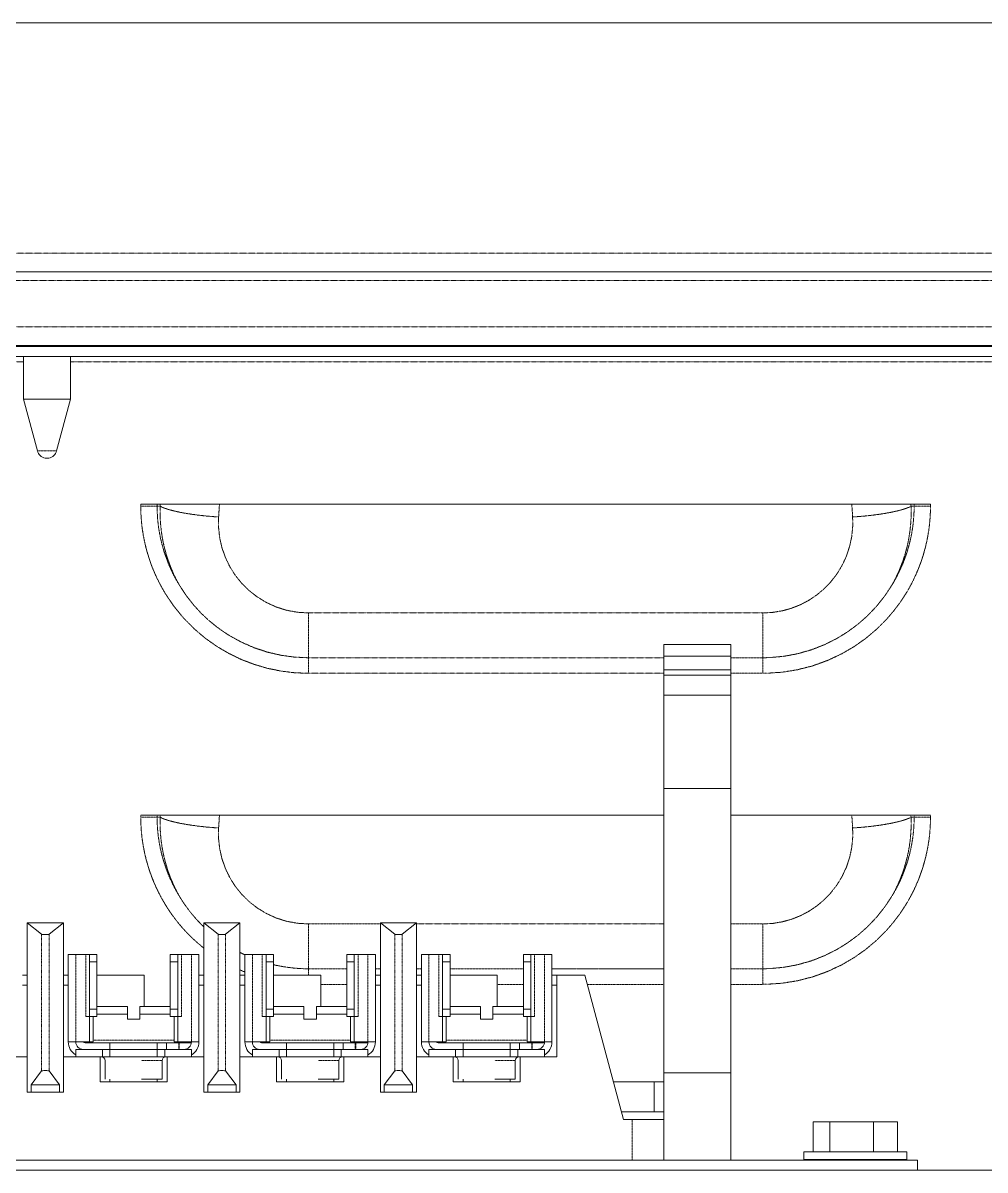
# Model space of a CAD drawing. Header units: millimetres. Extents: x 60499 to 556746, y 248297 to 497145.
# Drawn here: x 81787 to 85037, y 366663 to 370535 of the extents above; entities that cross this region are included whole.
import ezdxf

# ---------------------------------------------------------------- set-up
doc = ezdxf.new("R2010")
doc.units = ezdxf.units.MM
doc.linetypes.add('PHANTOM', pattern=[20, 10, -2, 2, -2, 2, -2])

msp = doc.modelspace()

# ---------------------------------------------------------------- linework, layer by layer
at = {"color": 7, "lineweight": 13, "ltscale": 0.03937}
for p, q in [((90954.7, 370534.8), (72739, 370534.8)), ((72739, 369695), (90954.7, 369695)), ((72739, 369446.1), (90954.7, 369446.1)), ((90954.7, 369443.1), (72739, 369443.1)), ((90954.7, 369409.5), (72739, 369409.5)), ((82226.3, 368910.4), (84811.3, 368910.4)), ((84178.5, 366990.8), (84178.5, 368122.9)), ((84178.5, 368060.7), (84178.5, 366991.5)), ((84178.5, 368013.8), (84178.5, 366990.8)), ((83951.7, 366991.5), (83951.7, 367950.4)), ((83951.7, 367950.4), (83951.7, 366991.5)), ((84178.5, 367950.4), (84178.5, 366991.5)), ((84178.5, 366991.5), (84178.5, 367950.4)), ((82226.3, 367860.7), (83951.7, 367860.7)), ((84808.8, 366696.5), (78930, 366696.5)), ((72739, 366662.9), (90954.7, 366662.9)), ((84808.8, 366662.9), (78930, 366662.9))]:
    msp.add_line(p, q, dxfattribs=at)
at = {"color": 7, "linetype": 'PHANTOM', "lineweight": 13, "ltscale": 0.03937}
for p, q in [((72739, 369757.7), (90954.7, 369757.7)), ((90954.7, 369665.6), (72739, 369665.6)), ((72739, 369508.7), (90954.7, 369508.7)), ((76909, 369390.8), (81789.2, 369390.8)), ((81947.9, 369390.8), (86828.1, 369390.8)), ((84286.4, 368543.4), (82751.2, 368543.4)), ((82751.2, 368392.1), (83951.7, 368392.1)), ((82751.2, 368339.6), (83951.7, 368339.6)), ((83951.7, 367493.6), (83116.3, 367493.6))]:
    msp.add_line(p, q, dxfattribs=at)
at = {"color": 7, "lineweight": 13, "ltscale": 0.004291}
for p, q in [((81789.2, 369409.5), (81789.2, 369265.4)), ((81947.9, 369409.5), (81947.9, 369265.4))]:
    msp.add_line(p, q, dxfattribs=at)
at = {"color": 7, "lineweight": 13, "ltscale": 0.002139}
msp.add_line((81789.2, 369265.4), (81861, 369265.4), dxfattribs=at)
at = {"color": 7, "lineweight": 13, "ltscale": 0.005396}
for p, q in [((81836.1, 369090.3), (81789.2, 369265.4)), ((81901, 369090.3), (81947.9, 369265.4))]:
    msp.add_line(p, q, dxfattribs=at)
at = {"color": 7, "lineweight": 13, "ltscale": 0.002586}
msp.add_line((81861, 369265.4), (81947.9, 369265.4), dxfattribs=at)
at = {"color": 7, "linetype": 'PHANTOM', "lineweight": 13, "ltscale": 0.000874347}
msp.add_line((81836.1, 369090.3), (81865.5, 369090.3), dxfattribs=at)
at = {"color": 7, "linetype": 'PHANTOM', "lineweight": 13, "ltscale": 0.001053}
msp.add_line((81900.8, 369090.3), (81865.5, 369090.3), dxfattribs=at)
at = {"color": 7, "linetype": 'PHANTOM', "lineweight": 13, "ltscale": 4.35536e-06}
msp.add_line((81901, 369090.3), (81900.8, 369090.3), dxfattribs=at)
at = {"color": 7, "lineweight": 13, "ltscale": 0.000169739}
msp.add_line((81867.9, 369066), (81862.2, 369066), dxfattribs=at)
at = {"color": 7, "lineweight": 13, "ltscale": 0.000204402}
msp.add_line((81869.1, 369066), (81862.3, 369066), dxfattribs=at)
at = {"color": 7, "lineweight": 13, "ltscale": 0.000204432}
msp.add_line((81874.8, 369066), (81867.9, 369066), dxfattribs=at)
at = {"color": 7, "linetype": 'PHANTOM', "lineweight": 13, "ltscale": 0.000199926}
for p, q in [((82185.1, 368910.4), (82185.1, 368903.7)), ((82240.4, 368910.4), (82240.4, 368903.7)), ((84797.2, 368903.7), (84797.2, 368910.4)), ((84852.4, 368903.7), (84852.4, 368910.4)), ((82185.1, 367860.7), (82185.1, 367854)), ((82240.4, 367860.7), (82240.4, 367854)), ((84797.2, 367854), (84797.2, 367860.7)), ((84852.4, 367854), (84852.4, 367860.7))]:
    msp.add_line(p, q, dxfattribs=at)
at = {"color": 7, "lineweight": 13, "ltscale": 0.001225}
for p, q in [((82226.3, 368910.4), (82185.1, 368910.4)), ((84811.3, 368910.4), (84852.4, 368910.4)), ((82226.3, 367860.7), (82185.1, 367860.7)), ((84811.3, 367860.7), (84852.4, 367860.7)), ((82313.4, 367092.9), (82272.3, 367092.9)), ((82313.4, 367070.2), (82272.3, 367070.2)), ((82909.7, 367092.9), (82868.5, 367092.9)), ((82909.7, 367092.9), (82868.5, 367092.9)), ((82909.7, 367070.2), (82868.5, 367070.2)), ((82909.7, 367070.2), (82868.5, 367070.2)), ((83506, 367092.9), (83464.8, 367092.9)), ((83506, 367070.2), (83464.8, 367070.2))]:
    msp.add_line(p, q, dxfattribs=at)
at = {"color": 7, "linetype": 'PHANTOM', "lineweight": 13, "ltscale": 0.001644}
for p, q in [((82240.4, 368903.7), (82185.1, 368903.7)), ((84797.2, 368903.7), (84852.4, 368903.7)), ((82240.4, 367854), (82185.1, 367854)), ((84797.2, 367854), (84852.4, 367854))]:
    msp.add_line(p, q, dxfattribs=at)
at = {"color": 7, "linetype": 'PHANTOM', "lineweight": 13, "ltscale": 0.000311003}
for p, q in [((82250.8, 368903.7), (82240.4, 368903.7)), ((84786.7, 368903.7), (84797.2, 368903.7)), ((82250.8, 367854), (82240.4, 367854)), ((84786.7, 367854), (84797.2, 367854))]:
    msp.add_line(p, q, dxfattribs=at)
at = {"color": 7, "linetype": 'PHANTOM', "lineweight": 13, "ltscale": 0.000200339}
for p, q in [((82250.8, 368903.7), (82251.3, 368910.4)), ((82250.8, 367854), (82251.3, 367860.7))]:
    msp.add_line(p, q, dxfattribs=at)
at = {"color": 7, "linetype": 'PHANTOM', "lineweight": 13, "ltscale": 0.001288}
for p, q in [((82448.1, 368867.3), (82450.9, 368910.4)), ((84586.7, 368910.4), (84589.5, 368867.3)), ((82448.1, 367817.5), (82450.9, 367860.7)), ((84586.7, 367860.7), (84589.5, 367817.5))]:
    msp.add_line(p, q, dxfattribs=at)
at = {"color": 7, "linetype": 'PHANTOM', "lineweight": 13, "ltscale": 0.000200335}
for p, q in [((84786.3, 368910.4), (84786.7, 368903.7)), ((84786.3, 367860.7), (84786.7, 367854))]:
    msp.add_line(p, q, dxfattribs=at)
at = {"color": 7, "linetype": 'PHANTOM', "lineweight": 13, "ltscale": 0.004503}
for p, q in [((82751.2, 368543.4), (82751.2, 368392.1)), ((84286.4, 368543.4), (84286.4, 368392.1)), ((82751.2, 367493.6), (82751.2, 367342.4)), ((84286.4, 367493.6), (84286.4, 367342.4))]:
    msp.add_line(p, q, dxfattribs=at)
at = {"color": 7, "lineweight": 13, "ltscale": 0.00116}
for p, q in [((83951.7, 368398), (83951.7, 368437)), ((84178.5, 368437), (84178.5, 368398))]:
    msp.add_line(p, q, dxfattribs=at)
at = {"color": 7, "lineweight": 13, "ltscale": 0.000624889}
for p, q in [((83951.7, 368416), (83951.7, 368437)), ((84178.5, 368437), (84178.5, 368416))]:
    msp.add_line(p, q, dxfattribs=at)
at = {"color": 7, "lineweight": 13, "ltscale": 0.006752}
for p, q in [((84178.5, 368437), (83951.7, 368437)), ((84178.5, 368398), (83951.7, 368398)), ((83951.7, 368398), (84178.5, 368398)), ((83951.7, 368350.9), (84178.5, 368350.9)), ((84178.5, 368350.9), (83951.7, 368350.9)), ((84178.5, 368332.9), (83951.7, 368332.9)), ((83951.7, 368332.9), (84178.5, 368332.9)), ((84178.5, 368265.5), (83951.7, 368265.5)), ((83951.7, 368265.5), (84178.5, 368265.5)), ((83951.7, 368265.5), (84178.5, 368265.5)), ((84178.5, 367950.4), (83951.7, 367950.4)), ((83951.7, 367950.4), (84178.5, 367950.4)), ((84178.5, 366991.5), (83951.7, 366991.5)), ((83951.7, 366991.5), (84178.5, 366991.5))]:
    msp.add_line(p, q, dxfattribs=at)
at = {"color": 7, "lineweight": 13, "ltscale": 0.00053574}
for p, q in [((83951.7, 368398), (83951.7, 368416)), ((84178.5, 368416), (84178.5, 368398))]:
    msp.add_line(p, q, dxfattribs=at)
at = {"color": 7, "lineweight": 13, "ltscale": 0.001375}
for p, q in [((84178.5, 368434), (84178.5, 368387.8)), ((82011.9, 367095.4), (81965.7, 367095.4)), ((82310.1, 367095.4), (82356.2, 367095.4)), ((82608.2, 367095.4), (82562, 367095.4)), ((82906.3, 367095.4), (82952.5, 367095.4)), ((83204.5, 367095.4), (83158.3, 367095.4)), ((83502.6, 367095.4), (83548.8, 367095.4))]:
    msp.add_line(p, q, dxfattribs=at)
at = {"color": 7, "linetype": 'PHANTOM', "lineweight": 13, "ltscale": 0.001565}
for p, q in [((82751.2, 368392.1), (82751.2, 368339.6)), ((84286.4, 368392.1), (84286.4, 368339.6)), ((84286.4, 367342.4), (84286.4, 367289.8))]:
    msp.add_line(p, q, dxfattribs=at)
at = {"color": 7, "lineweight": 13, "ltscale": 0.001403}
for p, q in [((83951.7, 368350.9), (83951.7, 368398)), ((83951.7, 368398), (83951.7, 368350.9)), ((84178.5, 368398), (84178.5, 368350.9)), ((84178.5, 368350.9), (84178.5, 368398))]:
    msp.add_line(p, q, dxfattribs=at)
at = {"color": 7, "linetype": 'PHANTOM', "lineweight": 13, "ltscale": 0.003212}
for p, q in [((84178.5, 368392.1), (84286.4, 368392.1)), ((84178.5, 368339.6), (84286.4, 368339.6)), ((84286.4, 367493.6), (84178.5, 367493.6)), ((84178.5, 367342.4), (84286.4, 367342.4)), ((84178.5, 367289.8), (84286.4, 367289.8))]:
    msp.add_line(p, q, dxfattribs=at)
at = {"color": 7, "lineweight": 13, "ltscale": 0.00035708}
msp.add_line((84178.5, 368375.8), (84178.5, 368387.8), dxfattribs=at)
at = {"color": 7, "lineweight": 13, "ltscale": 0.00938}
for p, q in [((84178.5, 368375.8), (84178.5, 368060.7)), ((83951.7, 367950.4), (83951.7, 368265.5)), ((83951.7, 367950.4), (83951.7, 368265.5)), ((84178.5, 368265.5), (84178.5, 367950.4)), ((84178.5, 368265.5), (84178.5, 367950.4))]:
    msp.add_line(p, q, dxfattribs=at)
at = {"color": 7, "lineweight": 13, "ltscale": 0.00053562}
for p, q in [((83951.7, 368332.9), (83951.7, 368350.9)), ((83951.7, 368332.9), (83951.7, 368350.9)), ((84178.5, 368350.9), (84178.5, 368332.9)), ((84178.5, 368350.9), (84178.5, 368332.9))]:
    msp.add_line(p, q, dxfattribs=at)
at = {"color": 7, "lineweight": 13, "ltscale": 0.002007}
msp.add_line((83951.7, 368265.5), (83951.7, 368332.9), dxfattribs=at)
at = {"color": 7, "lineweight": 13, "ltscale": 0.002008}
msp.add_line((83951.7, 368332.9), (83951.7, 368265.5), dxfattribs=at)
at = {"color": 7, "lineweight": 13, "ltscale": 0.002507}
msp.add_line((84178.5, 368332.9), (84178.5, 368248.7), dxfattribs=at)
at = {"color": 7, "lineweight": 13, "ltscale": 0.00625}
for p, q in [((84178.5, 368122.9), (84178.5, 368332.9)), ((84178.5, 368013.8), (84178.5, 368223.8))]:
    msp.add_line(p, q, dxfattribs=at)
at = {"color": 7, "lineweight": 13, "ltscale": 0.00062501}
for p, q in [((84178.5, 368265.5), (84178.5, 368244.5)), ((84178.5, 368244.5), (84178.5, 368223.5)), ((82161, 367172.7), (82140, 367172.7)), ((82182, 367172.7), (82161, 367172.7)), ((82757.3, 367172.7), (82736.3, 367172.7)), ((82778.3, 367172.7), (82757.3, 367172.7)), ((83353.5, 367172.7), (83332.5, 367172.7)), ((83374.5, 367172.7), (83353.5, 367172.7))]:
    msp.add_line(p, q, dxfattribs=at)
at = {"color": 7, "lineweight": 13, "ltscale": 2.28281e-06}
msp.add_line((84178.5, 368223.6), (84178.5, 368223.5), dxfattribs=at)
at = {"color": 7, "lineweight": 13, "ltscale": 0.018837}
msp.add_line((84178.5, 367860.7), (84811.3, 367860.7), dxfattribs=at)
at = {"color": 7, "lineweight": 13, "ltscale": 0.001832}
for p, q in [((81802, 367496.9), (81850.3, 367458.7)), ((81923.7, 367496.9), (81875.4, 367458.7)), ((82398.2, 367496.9), (82446.6, 367458.7)), ((82520, 367496.9), (82471.7, 367458.7)), ((82994.5, 367496.9), (83042.8, 367458.7)), ((83116.3, 367496.9), (83068, 367458.7))]:
    msp.add_line(p, q, dxfattribs=at)
at = {"color": 7, "lineweight": 13, "ltscale": 0.01345}
for p, q in [((81802, 367045), (81802, 367496.9)), ((81923.7, 367045), (81923.7, 367496.9)), ((82520, 367496.9), (82520, 367045)), ((83116.3, 367496.9), (83116.3, 367045))]:
    msp.add_line(p, q, dxfattribs=at)
at = {"color": 7, "lineweight": 13, "ltscale": 0.003625}
for p, q in [((81923.7, 367496.9), (81802, 367496.9)), ((82520, 367496.9), (82398.2, 367496.9)), ((83116.3, 367496.9), (82994.5, 367496.9))]:
    msp.add_line(p, q, dxfattribs=at)
at = {"color": 7, "lineweight": 13, "ltscale": 0.00525}
for p, q in [((82398.2, 367320.5), (82398.2, 367496.9)), ((82994.5, 367320.5), (82994.5, 367496.9))]:
    msp.add_line(p, q, dxfattribs=at)
at = {"color": 7, "linetype": 'PHANTOM', "lineweight": 13, "ltscale": 0.007243}
msp.add_line((82994.5, 367493.6), (82751.2, 367493.6), dxfattribs=at)
at = {"color": 7, "linetype": 'PHANTOM', "lineweight": 13, "ltscale": 0.013731}
for p, q in [((81850.3, 366997.5), (81850.3, 367458.7)), ((81875.4, 366997.5), (81875.4, 367458.7)), ((82446.6, 366997.5), (82446.6, 367458.7)), ((82471.7, 366997.5), (82471.7, 367458.7)), ((83042.8, 366997.5), (83042.8, 367458.7)), ((83068, 366997.5), (83068, 367458.7))]:
    msp.add_line(p, q, dxfattribs=at)
at = {"color": 7, "lineweight": 13, "ltscale": 0.000749994}
for p, q in [((81940.5, 367391), (81965.7, 367391)), ((82310.1, 367391), (82284.9, 367391)), ((83204.5, 367391), (83229.7, 367391)), ((82310.1, 367365.8), (82284.9, 367365.8)), ((83204.5, 367365.8), (83229.7, 367365.8)), ((82310.1, 367206.3), (82284.9, 367206.3)), ((82310.1, 367181.1), (82284.9, 367181.1)), ((83204.5, 367206.3), (83229.7, 367206.3)), ((83204.5, 367181.1), (83229.7, 367181.1)), ((81965.7, 367095.4), (81940.5, 367095.4)), ((82240.8, 367070.2), (82266, 367070.2)), ((82652.3, 367070.2), (82677.5, 367070.2)), ((82837, 367070.2), (82862.2, 367070.2)), ((83248.6, 367070.2), (83273.8, 367070.2)), ((82240.8, 367045), (82266, 367045)), ((82652.3, 367045), (82677.5, 367045)), ((82837, 367045), (82862.2, 367045)), ((83248.6, 367045), (83273.8, 367045))]:
    msp.add_line(p, q, dxfattribs=at)
at = {"color": 7, "lineweight": 13, "ltscale": 0.0088}
for p, q in [((81940.5, 367095.4), (81940.5, 367391)), ((82381.4, 367391), (82381.4, 367095.4)), ((82536.8, 367095.4), (82536.8, 367391)), ((82977.7, 367391), (82977.7, 367095.4)), ((83133.1, 367095.4), (83133.1, 367391)), ((83574, 367391), (83574, 367095.4))]:
    msp.add_line(p, q, dxfattribs=at)
at = {"color": 7, "lineweight": 13, "ltscale": 0.001}
msp.add_line((81965.7, 367391), (81999.3, 367391), dxfattribs=at)
at = {"color": 7, "linetype": 'PHANTOM', "lineweight": 13, "ltscale": 0.0088}
for p, q in [((81965.7, 367095.4), (81965.7, 367391)), ((82356.2, 367391), (82356.2, 367095.4)), ((82562, 367095.4), (82562, 367391)), ((82952.5, 367391), (82952.5, 367095.4)), ((83158.3, 367095.4), (83158.3, 367391)), ((83548.8, 367391), (83548.8, 367095.4))]:
    msp.add_line(p, q, dxfattribs=at)
at = {"color": 7, "lineweight": 13, "ltscale": 0.000374982}
for p, q in [((81999.3, 367391), (82011.9, 367391)), ((82595.6, 367391), (82608.2, 367391)), ((82918.9, 367391), (82906.3, 367391)), ((83515.2, 367391), (83502.6, 367391)), ((81999.3, 367181.1), (82011.9, 367181.1)), ((81999.3, 367181.1), (82011.9, 367181.1)), ((82595.6, 367181.1), (82608.2, 367181.1)), ((82595.6, 367181.1), (82608.2, 367181.1)), ((82918.9, 367181.1), (82906.3, 367181.1)), ((82918.9, 367181.1), (82906.3, 367181.1)), ((83515.2, 367181.1), (83502.6, 367181.1)), ((83515.2, 367181.1), (83502.6, 367181.1)), ((82297.5, 367095.4), (82310.1, 367095.4)), ((83217.1, 367095.4), (83204.5, 367095.4))]:
    msp.add_line(p, q, dxfattribs=at)
at = {"color": 7, "linetype": 'PHANTOM', "lineweight": 13, "ltscale": 0.00625}
for p, q in [((81999.3, 367391), (81999.3, 367181.1)), ((82322.7, 367181.1), (82322.7, 367391)), ((82595.6, 367391), (82595.6, 367181.1)), ((82918.9, 367181.1), (82918.9, 367391)), ((83191.9, 367391), (83191.9, 367181.1)), ((83515.2, 367181.1), (83515.2, 367391))]:
    msp.add_line(p, q, dxfattribs=at)
at = {"color": 7, "lineweight": 13, "ltscale": 0.000750024}
for p, q in [((82011.9, 367391), (82037.1, 367391)), ((82381.4, 367391), (82356.2, 367391)), ((82536.8, 367391), (82562, 367391)), ((82608.2, 367391), (82633.4, 367391)), ((82906.3, 367391), (82881.1, 367391)), ((82977.7, 367391), (82952.5, 367391)), ((83133.1, 367391), (83158.3, 367391)), ((83502.6, 367391), (83477.4, 367391)), ((83574, 367391), (83548.8, 367391)), ((82011.9, 367365.8), (82037.1, 367365.8)), ((82608.2, 367365.8), (82633.4, 367365.8)), ((82906.3, 367365.8), (82881.1, 367365.8)), ((83502.6, 367365.8), (83477.4, 367365.8)), ((82011.9, 367206.3), (82037.1, 367206.3)), ((82011.9, 367181.1), (82037.1, 367181.1)), ((82608.2, 367206.3), (82633.4, 367206.3)), ((82608.2, 367181.1), (82633.4, 367181.1)), ((82906.3, 367206.3), (82881.1, 367206.3)), ((82906.3, 367181.1), (82881.1, 367181.1)), ((83502.6, 367206.3), (83477.4, 367206.3)), ((83502.6, 367181.1), (83477.4, 367181.1)), ((82056, 367070.2), (82081.2, 367070.2)), ((82356.2, 367095.4), (82381.4, 367095.4)), ((82562, 367095.4), (82536.8, 367095.4)), ((82952.5, 367095.4), (82977.7, 367095.4)), ((83158.3, 367095.4), (83133.1, 367095.4)), ((83433.3, 367070.2), (83458.5, 367070.2)), ((83548.8, 367095.4), (83574, 367095.4)), ((82056, 367045), (82081.2, 367045)), ((83433.3, 367045), (83458.5, 367045))]:
    msp.add_line(p, q, dxfattribs=at)
at = {"color": 7, "lineweight": 13, "ltscale": 0.000750084}
for p, q in [((82011.9, 367391), (82011.9, 367365.8)), ((82037.1, 367391), (82037.1, 367365.8)), ((82284.9, 367365.8), (82284.9, 367391)), ((82310.1, 367365.8), (82310.1, 367391)), ((82608.2, 367391), (82608.2, 367365.8)), ((82633.4, 367391), (82633.4, 367365.8)), ((82881.1, 367365.8), (82881.1, 367391)), ((82906.3, 367365.8), (82906.3, 367391)), ((83204.5, 367391), (83204.5, 367365.8)), ((83229.7, 367391), (83229.7, 367365.8)), ((83477.4, 367365.8), (83477.4, 367391)), ((83502.6, 367365.8), (83502.6, 367391)), ((82140, 367214.7), (82140, 367189.5)), ((82182, 367214.7), (82182, 367189.5)), ((82736.3, 367214.7), (82736.3, 367189.5)), ((82778.3, 367214.7), (82778.3, 367189.5)), ((83332.5, 367214.7), (83332.5, 367189.5)), ((83374.5, 367214.7), (83374.5, 367189.5)), ((82011.9, 367206.3), (82011.9, 367181.1)), ((82037.1, 367206.3), (82037.1, 367181.1)), ((82284.9, 367181.1), (82284.9, 367206.3)), ((82310.1, 367181.1), (82310.1, 367206.3)), ((82608.2, 367206.3), (82608.2, 367181.1)), ((82633.4, 367206.3), (82633.4, 367181.1)), ((82881.1, 367181.1), (82881.1, 367206.3)), ((82906.3, 367181.1), (82906.3, 367206.3)), ((83204.5, 367206.3), (83204.5, 367181.1)), ((83229.7, 367206.3), (83229.7, 367181.1)), ((83477.4, 367181.1), (83477.4, 367206.3)), ((83502.6, 367181.1), (83502.6, 367206.3))]:
    msp.add_line(p, q, dxfattribs=at)
at = {"color": 7, "lineweight": 13, "ltscale": 0.000375012}
for p, q in [((82322.7, 367391), (82310.1, 367391)), ((83191.9, 367391), (83204.5, 367391)), ((82322.7, 367181.1), (82310.1, 367181.1)), ((82322.7, 367181.1), (82310.1, 367181.1)), ((83191.9, 367181.1), (83204.5, 367181.1)), ((83191.9, 367181.1), (83204.5, 367181.1)), ((82024.5, 367095.4), (82011.9, 367095.4)), ((82620.8, 367095.4), (82608.2, 367095.4)), ((82893.7, 367095.4), (82906.3, 367095.4)), ((83490, 367095.4), (83502.6, 367095.4))]:
    msp.add_line(p, q, dxfattribs=at)
at = {"color": 7, "lineweight": 13, "ltscale": 0.000999991}
for p, q in [((82356.2, 367391), (82322.7, 367391)), ((82562, 367391), (82595.6, 367391)), ((82952.5, 367391), (82918.9, 367391)), ((83158.3, 367391), (83191.9, 367391)), ((83548.8, 367391), (83515.2, 367391)), ((82398.2, 367320.5), (82398.2, 367286.9)), ((84808.8, 366662.9), (84808.8, 366696.5))]:
    msp.add_line(p, q, dxfattribs=at)
at = {"color": 7, "lineweight": 13, "ltscale": 0.00475}
for p, q in [((82011.9, 367365.8), (82011.9, 367206.3)), ((82037.1, 367206.3), (82037.1, 367365.8)), ((82284.9, 367365.8), (82284.9, 367206.3)), ((82310.1, 367206.3), (82310.1, 367365.8)), ((82608.2, 367365.8), (82608.2, 367206.3)), ((82633.4, 367206.3), (82633.4, 367365.8)), ((82881.1, 367365.8), (82881.1, 367206.3)), ((82906.3, 367206.3), (82906.3, 367365.8)), ((83204.5, 367365.8), (83204.5, 367206.3)), ((83229.7, 367206.3), (83229.7, 367365.8)), ((83477.4, 367365.8), (83477.4, 367206.3)), ((83502.6, 367206.3), (83502.6, 367365.8)), ((82196.7, 367320.5), (82037.1, 367320.5)), ((82793, 367320.5), (82633.4, 367320.5)), ((83389.2, 367320.5), (83229.7, 367320.5)), ((82081.2, 367070.2), (82240.8, 367070.2)), ((82677.5, 367070.2), (82837, 367070.2)), ((83273.8, 367070.2), (83433.3, 367070.2)), ((82081.2, 367045), (82240.8, 367045)), ((82677.5, 367045), (82837, 367045)), ((83273.8, 367045), (83433.3, 367045))]:
    msp.add_line(p, q, dxfattribs=at)
at = {"color": 7, "linetype": 'PHANTOM', "lineweight": 13, "ltscale": 0.000650481}
msp.add_line((82751.2, 367342.4), (82751.2, 367320.5), dxfattribs=at)
at = {"color": 7, "linetype": 'PHANTOM', "lineweight": 13, "ltscale": 0.003868}
msp.add_line((82751.2, 367342.4), (82881.1, 367342.4), dxfattribs=at)
at = {"color": 7, "linetype": 'PHANTOM', "lineweight": 13, "ltscale": 0.000499996}
for p, q in [((82977.7, 367342.4), (82994.5, 367342.4)), ((83116.3, 367342.4), (83133.1, 367342.4))]:
    msp.add_line(p, q, dxfattribs=at)
at = {"color": 7, "linetype": 'PHANTOM', "lineweight": 13, "ltscale": 0.007375}
msp.add_line((83229.7, 367342.4), (83477.4, 367342.4), dxfattribs=at)
at = {"color": 7, "linetype": 'PHANTOM', "lineweight": 13, "ltscale": 0.011243}
msp.add_line((83574, 367342.4), (83951.7, 367342.4), dxfattribs=at)
at = {"color": 7, "lineweight": 13, "ltscale": 0.000500026}
for p, q in [((81802, 367320.5), (81785.2, 367320.5)), ((82398.2, 367320.5), (82381.4, 367320.5)), ((81802, 367286.9), (81785.2, 367286.9)), ((82398.2, 367286.9), (82381.4, 367286.9))]:
    msp.add_line(p, q, dxfattribs=at)
at = {"color": 7, "lineweight": 13, "ltscale": 0.000499996}
for p, q in [((81940.5, 367320.5), (81923.7, 367320.5)), ((82536.8, 367320.5), (82520, 367320.5)), ((82994.5, 367320.5), (82977.7, 367320.5)), ((83133.1, 367320.5), (83116.3, 367320.5)), ((83590.8, 367320.5), (83574, 367320.5)), ((81923.7, 367286.9), (81940.5, 367286.9)), ((82520, 367286.9), (82536.8, 367286.9)), ((82994.5, 367286.9), (82977.7, 367286.9)), ((83116.3, 367286.9), (83133.1, 367286.9)), ((83590.8, 367286.9), (83574, 367286.9))]:
    msp.add_line(p, q, dxfattribs=at)
at = {"color": 7, "lineweight": 13, "ltscale": 0.00315}
for p, q in [((82196.7, 367320.5), (82196.7, 367214.7)), ((82793, 367320.5), (82793, 367214.7)), ((83389.2, 367320.5), (83389.2, 367214.7))]:
    msp.add_line(p, q, dxfattribs=at)
at = {"color": 7, "linetype": 'PHANTOM', "lineweight": 13, "ltscale": 0.002625}
for p, q in [((82793, 367289.8), (82881.1, 367289.8)), ((83389.2, 367289.8), (83477.4, 367289.8))]:
    msp.add_line(p, q, dxfattribs=at)
at = {"color": 7, "lineweight": 13, "ltscale": 0.0082}
for p, q in [((82994.5, 367045), (82994.5, 367320.5)), ((83590.8, 367045), (83590.8, 367320.5))]:
    msp.add_line(p, q, dxfattribs=at)
at = {"color": 7, "lineweight": 13, "ltscale": 0.002805}
msp.add_line((83685, 367320.5), (83590.8, 367320.5), dxfattribs=at)
at = {"color": 7, "lineweight": 13, "ltscale": 0.015001}
msp.add_line((83815.4, 366833.7), (83685, 367320.5), dxfattribs=at)
at = {"color": 7, "linetype": 'PHANTOM', "lineweight": 13, "ltscale": 0.007693}
msp.add_line((83693.2, 367289.8), (83951.7, 367289.8), dxfattribs=at)
at = {"color": 7, "lineweight": 13, "ltscale": 0.0072}
msp.add_line((82398.2, 367045), (82398.2, 367286.9), dxfattribs=at)
at = {"color": 7, "lineweight": 13, "ltscale": 0.003062}
for p, q in [((82140, 367214.7), (82037.1, 367214.7)), ((82284.9, 367214.7), (82182, 367214.7)), ((82736.3, 367214.7), (82633.4, 367214.7)), ((82881.1, 367214.7), (82778.3, 367214.7)), ((83332.5, 367214.7), (83229.7, 367214.7)), ((83477.4, 367214.7), (83374.5, 367214.7)), ((82140, 367189.5), (82037.1, 367189.5)), ((82284.9, 367189.5), (82182, 367189.5)), ((82736.3, 367189.5), (82633.4, 367189.5)), ((82881.1, 367189.5), (82778.3, 367189.5)), ((83332.5, 367189.5), (83229.7, 367189.5)), ((83477.4, 367189.5), (83374.5, 367189.5))]:
    msp.add_line(p, q, dxfattribs=at)
at = {"color": 7, "lineweight": 13, "ltscale": 0.00255}
for p, q in [((82011.9, 367181.1), (82011.9, 367095.4)), ((82024.5, 367095.4), (82024.5, 367181.1)), ((82297.5, 367181.1), (82297.5, 367095.4)), ((82310.1, 367095.4), (82310.1, 367181.1)), ((82608.2, 367181.1), (82608.2, 367095.4)), ((82620.8, 367095.4), (82620.8, 367181.1)), ((82893.7, 367181.1), (82893.7, 367095.4)), ((82906.3, 367095.4), (82906.3, 367181.1)), ((83204.5, 367181.1), (83204.5, 367095.4)), ((83217.1, 367095.4), (83217.1, 367181.1)), ((83490, 367181.1), (83490, 367095.4)), ((83502.6, 367095.4), (83502.6, 367181.1))]:
    msp.add_line(p, q, dxfattribs=at)
at = {"color": 7, "lineweight": 13, "ltscale": 0.000499936}
for p, q in [((82140, 367189.5), (82140, 367172.7)), ((82182, 367189.5), (82182, 367172.7)), ((82736.3, 367189.5), (82736.3, 367172.7)), ((82778.3, 367189.5), (82778.3, 367172.7)), ((83332.5, 367189.5), (83332.5, 367172.7)), ((83374.5, 367189.5), (83374.5, 367172.7))]:
    msp.add_line(p, q, dxfattribs=at)
at = {"color": 7, "linetype": 'PHANTOM', "lineweight": 13, "ltscale": 0.004063}
msp.add_line((82161, 367101.3), (82024.5, 367101.3), dxfattribs=at)
at = {"color": 7, "linetype": 'PHANTOM', "lineweight": 13, "ltscale": 0.004062}
for p, q in [((82297.5, 367101.3), (82161, 367101.3)), ((82757.3, 367101.3), (82620.8, 367101.3)), ((82893.7, 367101.3), (82757.3, 367101.3)), ((83353.5, 367101.3), (83217.1, 367101.3)), ((83490, 367101.3), (83353.5, 367101.3))]:
    msp.add_line(p, q, dxfattribs=at)
at = {"color": 7, "lineweight": 13, "ltscale": 0.002687}
for p, q in [((81965.7, 367070.2), (82056, 367070.2)), ((82266, 367070.2), (82356.2, 367070.2)), ((82562, 367070.2), (82652.3, 367070.2)), ((82862.2, 367070.2), (82952.5, 367070.2)), ((83158.3, 367070.2), (83248.6, 367070.2)), ((83458.5, 367070.2), (83548.8, 367070.2)), ((81965.7, 367045), (82056, 367045)), ((82266, 367045), (82356.2, 367045)), ((82562, 367045), (82652.3, 367045)), ((82862.2, 367045), (82952.5, 367045)), ((83158.3, 367045), (83248.6, 367045)), ((83458.5, 367045), (83548.8, 367045))]:
    msp.add_line(p, q, dxfattribs=at)
at = {"color": 7, "lineweight": 13, "ltscale": 0.000749963}
for p, q in [((81965.7, 367045), (81965.7, 367070.2)), ((82056, 367070.2), (82056, 367045)), ((82081.2, 367070.2), (82081.2, 367045)), ((82240.8, 367070.2), (82240.8, 367045)), ((82266, 367070.2), (82266, 367045)), ((82356.2, 367045), (82356.2, 367070.2)), ((82562, 367045), (82562, 367070.2)), ((82652.3, 367070.2), (82652.3, 367045)), ((82677.5, 367070.2), (82677.5, 367045)), ((82837, 367070.2), (82837, 367045)), ((82862.2, 367070.2), (82862.2, 367045)), ((82952.5, 367045), (82952.5, 367070.2)), ((83158.3, 367045), (83158.3, 367070.2)), ((83248.6, 367070.2), (83248.6, 367045)), ((83273.8, 367070.2), (83273.8, 367045)), ((83433.3, 367070.2), (83433.3, 367045)), ((83458.5, 367070.2), (83458.5, 367045)), ((83548.8, 367045), (83548.8, 367070.2)), ((81815, 366925.8), (81815, 366951)), ((81910.7, 366925.8), (81910.7, 366951)), ((82411.2, 366925.8), (82411.2, 366951)), ((82507, 366925.8), (82507, 366951)), ((83007.5, 366925.8), (83007.5, 366951)), ((83103.3, 366925.8), (83103.3, 366951))]:
    msp.add_line(p, q, dxfattribs=at)
at = {"color": 7, "lineweight": 13, "ltscale": 0.004875}
for p, q in [((82161, 367092.9), (81997.2, 367092.9)), ((82324.8, 367092.9), (82161, 367092.9)), ((82757.3, 367092.9), (82593.5, 367092.9)), ((82921, 367092.9), (82757.3, 367092.9)), ((83353.5, 367092.9), (83189.8, 367092.9)), ((83517.3, 367092.9), (83353.5, 367092.9))]:
    msp.add_line(p, q, dxfattribs=at)
at = {"color": 7, "lineweight": 13, "ltscale": 0.000674991}
for p, q in [((82081.2, 367092.9), (82081.2, 367070.2)), ((82240.8, 367092.9), (82240.8, 367070.2)), ((82272.3, 367070.2), (82272.3, 367092.9)), ((82677.5, 367092.9), (82677.5, 367070.2)), ((82837, 367092.9), (82837, 367070.2)), ((82868.5, 367070.2), (82868.5, 367092.9)), ((82868.5, 367070.2), (82868.5, 367092.9)), ((83273.8, 367092.9), (83273.8, 367070.2)), ((83433.3, 367092.9), (83433.3, 367070.2)), ((83464.8, 367070.2), (83464.8, 367092.9))]:
    msp.add_line(p, q, dxfattribs=at)
at = {"color": 7, "lineweight": 13, "ltscale": 0.000937484}
msp.add_line((82240.8, 367070.2), (82272.3, 367070.2), dxfattribs=at)
at = {"color": 7, "lineweight": 13, "ltscale": 4.99815e-05}
for p, q in [((82313.4, 367092.9), (82315.1, 367092.9)), ((82313.4, 367070.2), (82315.1, 367070.2)), ((82909.7, 367092.9), (82911.4, 367092.9)), ((82909.7, 367092.9), (82911.4, 367092.9)), ((82909.7, 367070.2), (82911.4, 367070.2)), ((82909.7, 367070.2), (82911.4, 367070.2))]:
    msp.add_line(p, q, dxfattribs=at)
at = {"color": 7, "linetype": 'PHANTOM', "lineweight": 13, "ltscale": 0.000674991}
for p, q in [((82313.4, 367070.2), (82313.4, 367092.9)), ((82315.1, 367070.2), (82315.1, 367092.9)), ((82909.7, 367070.2), (82909.7, 367092.9)), ((82909.7, 367070.2), (82909.7, 367092.9)), ((82911.4, 367070.2), (82911.4, 367092.9)), ((82911.4, 367070.2), (82911.4, 367092.9)), ((83506, 367070.2), (83506, 367092.9)), ((83507.6, 367070.2), (83507.6, 367092.9))]:
    msp.add_line(p, q, dxfattribs=at)
at = {"color": 7, "lineweight": 13, "ltscale": 0.001222}
for p, q in [((82356.1, 367092.9), (82315.1, 367092.9)), ((82952.4, 367092.9), (82911.4, 367092.9)), ((82952.4, 367092.9), (82911.4, 367092.9)), ((83548.7, 367092.9), (83507.6, 367092.9))]:
    msp.add_line(p, q, dxfattribs=at)
at = {"color": 7, "lineweight": 13, "ltscale": 0.000477438}
msp.add_line((82331.1, 367070.2), (82315.1, 367070.2), dxfattribs=at)
at = {"color": 7, "lineweight": 13, "ltscale": 0.000937514}
for p, q in [((82837, 367070.2), (82868.5, 367070.2)), ((83433.3, 367070.2), (83464.8, 367070.2)), ((83433.3, 367070.2), (83464.8, 367070.2))]:
    msp.add_line(p, q, dxfattribs=at)
at = {"color": 7, "lineweight": 13, "ltscale": 0.000477648}
msp.add_line((82927.4, 367070.2), (82911.4, 367070.2), dxfattribs=at)
msp.add_line((82927.4, 367070.2), (82911.4, 367070.2), dxfattribs=at)
at = {"color": 7, "lineweight": 13, "ltscale": 5.00116e-05}
for p, q in [((83506, 367092.9), (83507.6, 367092.9)), ((83506, 367070.2), (83507.6, 367070.2))]:
    msp.add_line(p, q, dxfattribs=at)
at = {"color": 7, "lineweight": 13, "ltscale": 0.000477408}
msp.add_line((83523.7, 367070.2), (83507.6, 367070.2), dxfattribs=at)
at = {"color": 7, "lineweight": 13, "ltscale": 0.002716}
for p, q in [((81802, 367045), (81710.7, 367045)), ((82015, 367045), (81923.7, 367045)), ((82398.2, 367045), (82307, 367045)), ((83207.5, 367045), (83116.3, 367045)), ((83590.8, 367045), (83499.5, 367045))]:
    msp.add_line(p, q, dxfattribs=at)
at = {"color": 7, "lineweight": 13, "ltscale": 0.00355}
for p, q in [((81802, 366925.8), (81802, 367045)), ((81923.7, 366925.8), (81923.7, 367045)), ((82398.2, 366925.8), (82398.2, 367045)), ((82520, 366925.8), (82520, 367045)), ((82994.5, 366925.8), (82994.5, 367045)), ((83116.3, 366925.8), (83116.3, 367045))]:
    msp.add_line(p, q, dxfattribs=at)
at = {"color": 7, "lineweight": 13, "ltscale": 0.002498}
for p, q in [((82047.6, 367045), (82047.6, 366961.1)), ((82274.4, 366961.1), (82274.4, 367045)), ((82643.9, 367045), (82643.9, 366961.1)), ((82870.6, 366961.1), (82870.6, 367045)), ((83240.2, 367045), (83240.2, 366961.1)), ((83466.9, 366961.1), (83466.9, 367045))]:
    msp.add_line(p, q, dxfattribs=at)
at = {"color": 7, "lineweight": 13, "ltscale": 0.001875}
for p, q in [((82064.4, 367032.4), (82064.4, 366969.5)), ((82257.6, 367032.4), (82257.6, 366969.5)), ((82660.7, 367032.4), (82660.7, 366969.5)), ((82853.8, 367032.4), (82853.8, 366969.5)), ((83257, 367032.4), (83257, 366969.5)), ((83450.1, 367032.4), (83450.1, 366969.5))]:
    msp.add_line(p, q, dxfattribs=at)
at = {"color": 7, "linetype": 'PHANTOM', "lineweight": 13, "ltscale": 0.002066}
for p, q in [((82257.6, 367032.4), (82188.2, 367032.4)), ((82853.8, 367032.4), (82784.5, 367032.4)), ((83450.1, 367032.4), (83380.7, 367032.4))]:
    msp.add_line(p, q, dxfattribs=at)
at = {"color": 7, "lineweight": 13, "ltscale": 0.00125}
for p, q in [((82562, 367045), (82520, 367045)), ((82994.5, 367045), (82952.5, 367045))]:
    msp.add_line(p, q, dxfattribs=at)
at = {"color": 7, "lineweight": 13, "ltscale": 0.001739}
for p, q in [((81815, 366951), (81850.3, 366997.5)), ((81910.7, 366951), (81875.4, 366997.5)), ((82411.2, 366951), (82446.6, 366997.5)), ((82507, 366951), (82471.7, 366997.5)), ((83007.5, 366951), (83042.8, 366997.5)), ((83103.3, 366951), (83068, 366997.5))]:
    msp.add_line(p, q, dxfattribs=at)
at = {"color": 7, "lineweight": 13, "ltscale": 0.008781}
for p, q in [((83951.7, 366696.5), (83951.7, 366991.5)), ((83951.7, 366696.5), (83951.7, 366991.5)), ((84178.5, 366991.5), (84178.5, 366696.5)), ((84178.5, 366991.5), (84178.5, 366696.5))]:
    msp.add_line(p, q, dxfattribs=at)
at = {"color": 7, "lineweight": 13, "ltscale": 0.00878}
msp.add_line((84178.5, 366991.5), (84178.5, 366696.5), dxfattribs=at)
at = {"color": 7, "lineweight": 13, "ltscale": 0.006604}
msp.add_line((84178.5, 366769), (84178.5, 366990.8), dxfattribs=at)
msp.add_line((84178.5, 366769), (84178.5, 366990.8), dxfattribs=at)
at = {"color": 7, "lineweight": 13, "ltscale": 0.002851}
for p, q in [((81910.7, 366951), (81815, 366951)), ((82507, 366951), (82411.2, 366951)), ((83103.3, 366951), (83007.5, 366951)), ((81910.7, 366925.8), (81815, 366925.8)), ((82507, 366925.8), (82411.2, 366925.8)), ((83103.3, 366925.8), (83007.5, 366925.8))]:
    msp.add_line(p, q, dxfattribs=at)
at = {"color": 7, "lineweight": 13, "ltscale": 0.00675}
for p, q in [((82274.4, 366961.1), (82047.6, 366961.1)), ((82870.6, 366961.1), (82643.9, 366961.1)), ((83466.9, 366961.1), (83240.2, 366961.1))]:
    msp.add_line(p, q, dxfattribs=at)
at = {"color": 7, "lineweight": 13, "ltscale": 0.00099906}
for p, q in [((82081.2, 366961.1), (82047.6, 366961.1)), ((82274.4, 366961.1), (82240.8, 366961.1)), ((82870.6, 366961.1), (82837.1, 366961.1)), ((83273.7, 366961.1), (83240.2, 366961.1)), ((83466.9, 366961.1), (83433.3, 366961.1))]:
    msp.add_line(p, q, dxfattribs=at)
at = {"color": 7, "lineweight": 13, "ltscale": 0.000247625}
for p, q in [((82081.2, 366969.5), (82081.2, 366961.1)), ((82240.8, 366969.5), (82240.8, 366961.1)), ((82677.5, 366969.5), (82677.5, 366961.1)), ((82837, 366969.5), (82837, 366961.1)), ((83273.8, 366969.5), (83273.8, 366961.1)), ((83433.3, 366969.5), (83433.3, 366961.1))]:
    msp.add_line(p, q, dxfattribs=at)
at = {"color": 7, "lineweight": 13, "ltscale": 0.002066}
for p, q in [((82188.2, 366969.5), (82257.6, 366969.5)), ((82784.5, 366969.5), (82853.8, 366969.5)), ((83380.7, 366969.5), (83450.1, 366969.5))]:
    msp.add_line(p, q, dxfattribs=at)
at = {"color": 7, "lineweight": 13, "ltscale": 0.00099903}
msp.add_line((82677.4, 366961.1), (82643.9, 366961.1), dxfattribs=at)
at = {"color": 7, "lineweight": 13, "ltscale": 0.004089}
msp.add_line((83781.5, 366960.5), (83918.8, 366960.5), dxfattribs=at)
at = {"color": 7, "lineweight": 13, "ltscale": 0.000977704}
msp.add_line((83918.8, 366960.5), (83951.7, 366960.5), dxfattribs=at)
at = {"color": 7, "lineweight": 13, "ltscale": 0.003}
for p, q in [((83918.8, 366859.8), (83918.8, 366960.5)), ((84456.7, 366724.6), (84456.7, 366825.4)), ((84512.7, 366724.6), (84512.7, 366825.4)), ((84660, 366724.6), (84660, 366825.4)), ((84740.9, 366724.6), (84740.9, 366825.4))]:
    msp.add_line(p, q, dxfattribs=at)
at = {"color": 7, "lineweight": 13, "ltscale": 0.000386786}
for p, q in [((81815, 366925.8), (81802, 366925.8)), ((81910.7, 366925.8), (81923.7, 366925.8)), ((82411.2, 366925.8), (82398.2, 366925.8)), ((82507, 366925.8), (82520, 366925.8)), ((83007.5, 366925.8), (82994.5, 366925.8)), ((83103.3, 366925.8), (83116.3, 366925.8))]:
    msp.add_line(p, q, dxfattribs=at)
at = {"color": 7, "lineweight": 13, "ltscale": 0.001083}
msp.add_line((83844.8, 366859.8), (83808.5, 366859.8), dxfattribs=at)
at = {"color": 7, "lineweight": 13, "ltscale": 0.000875007}
msp.add_line((83844.8, 366833.7), (83815.4, 366833.7), dxfattribs=at)
msp.add_line((83844.8, 366833.7), (83815.4, 366833.7), dxfattribs=at)
at = {"color": 7, "lineweight": 13, "ltscale": 0.00318}
for p, q in [((83844.8, 366859.8), (83951.7, 366859.8)), ((83951.7, 366833.7), (83844.8, 366833.7)), ((83951.7, 366833.7), (83844.8, 366833.7))]:
    msp.add_line(p, q, dxfattribs=at)
at = {"color": 7, "linetype": 'PHANTOM', "lineweight": 13, "ltscale": 0.004085}
msp.add_line((83844.8, 366696.5), (83844.8, 366833.7), dxfattribs=at)
at = {"color": 7, "lineweight": 13, "ltscale": 0.001669}
msp.add_line((84456.7, 366825.4), (84512.7, 366825.4), dxfattribs=at)
at = {"color": 7, "lineweight": 13, "ltscale": 0.004385}
msp.add_line((84512.7, 366825.4), (84660, 366825.4), dxfattribs=at)
at = {"color": 7, "lineweight": 13, "ltscale": 0.002408}
msp.add_line((84660, 366825.4), (84740.9, 366825.4), dxfattribs=at)
at = {"color": 7, "lineweight": 13, "ltscale": 0.004684}
msp.add_line((84582.3, 366724.6), (84425, 366724.6), dxfattribs=at)
at = {"color": 7, "lineweight": 13, "ltscale": 0.000775074}
for p, q in [((84425, 366698.6), (84425, 366724.6)), ((84772.6, 366698.6), (84772.6, 366724.6))]:
    msp.add_line(p, q, dxfattribs=at)
at = {"color": 7, "lineweight": 13, "ltscale": 0.005666}
msp.add_line((84582.3, 366724.6), (84772.6, 366724.6), dxfattribs=at)
at = {"color": 7, "lineweight": 13, "ltscale": 0.001185}
msp.add_line((84464.8, 366698.6), (84425, 366698.6), dxfattribs=at)
at = {"color": 7, "lineweight": 13, "ltscale": 6.24769e-05}
for p, q in [((84425.7, 366698.6), (84425.7, 366696.5)), ((84464.8, 366698.6), (84464.8, 366696.5)), ((84543.2, 366698.6), (84543.2, 366696.5)), ((84582.3, 366698.6), (84582.3, 366696.5)), ((84599.6, 366698.6), (84599.6, 366696.5)), ((84642.7, 366698.6), (84642.7, 366696.5)), ((84709.5, 366698.6), (84709.5, 366696.5)), ((84771.9, 366698.6), (84771.9, 366696.5))]:
    msp.add_line(p, q, dxfattribs=at)
at = {"color": 7, "lineweight": 13, "ltscale": 0.001162}
msp.add_line((84464.8, 366696.5), (84425.7, 366696.5), dxfattribs=at)
at = {"color": 7, "lineweight": 13, "ltscale": 0.003499}
msp.add_line((84582.3, 366698.6), (84464.8, 366698.6), dxfattribs=at)
at = {"color": 7, "lineweight": 13, "ltscale": 0.002336}
msp.add_line((84543.2, 366696.5), (84464.8, 366696.5), dxfattribs=at)
at = {"color": 7, "lineweight": 13, "ltscale": 0.003786}
msp.add_line((84709.5, 366698.6), (84582.3, 366698.6), dxfattribs=at)
at = {"color": 7, "lineweight": 13, "ltscale": 0.000513873}
msp.add_line((84599.6, 366696.5), (84582.3, 366696.5), dxfattribs=at)
at = {"color": 7, "lineweight": 13, "ltscale": 0.00199}
msp.add_line((84709.5, 366696.5), (84642.7, 366696.5), dxfattribs=at)
at = {"color": 7, "lineweight": 13, "ltscale": 0.001856}
for p, q in [((84771.9, 366698.6), (84709.5, 366698.6)), ((84771.9, 366696.5), (84709.5, 366696.5))]:
    msp.add_line(p, q, dxfattribs=at)
at = {"color": 7, "lineweight": 13, "ltscale": 2.33087e-05}
msp.add_line((84772.6, 366698.6), (84771.9, 366698.6), dxfattribs=at)
at = {"color": 7, "linetype": 'PHANTOM', "lineweight": 13, "ltscale": 0.03937}
for points in [[(82751.2, 368543.4), (82714.5, 368545.6), (82678.4, 368552.3), (82643.5, 368563.2), (82610.1, 368578.3), (82578.9, 368597.2), (82551.6, 368618.4), (82527, 368642.5), (82505, 368669.5), (82486.4, 368698.7), (82471.2, 368729.8), (82459.7, 368762.3), (82451.8, 368796.9), (82447.9, 368832), (82448.1, 368867.3)], [(84589.5, 368867.3), (84589.8, 368835.8), (84586.5, 368801.4), (84579.3, 368767.4), (84568.2, 368734.4), (84553.4, 368702.8), (84535.3, 368673.4), (84513.9, 368646.2), (84492.3, 368624.1), (84468.6, 368604.3), (84442.9, 368586.9), (84414.5, 368571.8), (84384.6, 368559.8), (84353.5, 368550.9), (84321.7, 368545.5), (84286.4, 368543.4)], [(82751.2, 368339.6), (82704.5, 368341.5), (82658.1, 368347.2), (82612.3, 368356.7), (82567.4, 368369.9), (82523.7, 368386.8), (82481.4, 368407.3), (82440.9, 368431.2), (82402.5, 368458.5), (82366.4, 368489), (82329.8, 368526), (82296.7, 368566.4), (82267.4, 368609.8)], [(82751.2, 368392.1), (82703, 368394.4), (82657, 368400.9), (82611.8, 368411.4), (82567.8, 368426.1), (82525.2, 368444.7), (82484.4, 368467.1), (82462.4, 368481.4), (82441.1, 368496.8), (82414, 368519), (82388.5, 368543.1), (82364.7, 368568.9), (82338.2, 368602.6), (82314.7, 368638.5)], [(84722.9, 368638.5), (84698.7, 368601.8), (84671.5, 368567.3), (84641.3, 368535.4), (84608.6, 368506.3), (84573.4, 368480.2), (84536.2, 368457.2), (84494.1, 368436.1), (84450.2, 368419), (84405.1, 368406), (84358.9, 368397.3), (84312.1, 368392.8), (84286.4, 368392.1)], [(84770.1, 368609.8), (84749.8, 368578.7), (84727.5, 368549.2), (84703.4, 368521.2), (84669.6, 368487.6), (84633.1, 368457), (84594.3, 368429.7), (84553.4, 368405.8), (84504.9, 368383), (84454.7, 368364.9), (84403, 368351.6), (84350.4, 368343.2), (84297.2, 368339.7), (84286.4, 368339.6)], [(82751.2, 367493.6), (82714.5, 367495.9), (82678.4, 367502.5), (82643.5, 367513.4), (82610.1, 367528.5), (82578.9, 367547.4), (82551.6, 367568.6), (82527, 367592.7), (82505, 367619.7), (82486.4, 367649), (82471.2, 367680.1), (82459.7, 367712.6), (82451.8, 367747.1), (82447.9, 367782.3), (82448.1, 367817.5)], [(84589.5, 367817.5), (84589.8, 367786), (84586.5, 367751.6), (84579.3, 367717.6), (84568.2, 367684.6), (84553.4, 367653), (84535.3, 367623.6), (84513.9, 367596.4), (84492.3, 367574.3), (84468.6, 367554.5), (84442.9, 367537.1), (84414.5, 367522), (84384.6, 367510), (84353.5, 367501.2), (84321.7, 367495.7), (84286.4, 367493.6)], [(84722.9, 367588.7), (84698.7, 367552), (84671.5, 367517.6), (84641.3, 367485.7), (84608.6, 367456.5), (84573.4, 367430.4), (84536.2, 367407.4), (84494.1, 367386.3), (84450.2, 367369.2), (84405.1, 367356.3), (84358.9, 367347.5), (84312.1, 367343), (84286.4, 367342.4)], [(84770.1, 367560), (84749.8, 367529), (84727.5, 367499.4), (84703.4, 367471.4), (84669.6, 367437.8), (84633.1, 367407.2), (84594.3, 367379.9), (84553.4, 367356), (84504.9, 367333.2), (84454.7, 367315.1), (84403, 367301.8), (84350.4, 367293.4), (84297.2, 367289.9), (84286.4, 367289.8)]]:
    msp.add_lwpolyline(points, dxfattribs=at)
at = {"color": 7, "lineweight": 13, "ltscale": 0.03937}
for centre, radius, start, end in [((81868.5, 369099), 33.6, 195, 259.1931), ((81868.5, 369099), 33.6, 280.8069, 345), ((81990.9, 367095.4), 50.4, 180, 240), ((81990.9, 367095.4), 25.2, 180, 270), ((81997.2, 367101.3), 8.4, 224.4298, 270), ((82324.8, 367101.3), 8.4, 270, 315.5702), ((82331.1, 367095.4), 25.2, 270, 0), ((82331.1, 367095.4), 50.4, 300, 0), ((82587.2, 367095.4), 50.4, 180, 240), ((82587.2, 367095.4), 25.2, 180, 270), ((82593.5, 367101.3), 8.4, 224.4298, 270), ((82921, 367101.3), 8.4, 270, 315.5702), ((82927.3, 367095.4), 25.2, 270, 0), ((82927.3, 367095.4), 50.4, 300, 0), ((83183.5, 367095.4), 50.4, 180, 240), ((83183.5, 367095.4), 25.2, 180, 270), ((83189.8, 367101.3), 8.4, 224.4298, 270), ((83517.3, 367101.3), 8.4, 270, 315.5702), ((83523.6, 367095.4), 25.2, 270, 0), ((83523.6, 367095.4), 50.4, 300, 0), ((82051.8, 367032.4), 12.6, 0, 90), ((82270.2, 367032.4), 12.6, 90, 180), ((82648.1, 367032.4), 12.6, 0, 90), ((82866.4, 367032.4), 12.6, 90, 180), ((83244.4, 367032.4), 12.6, 0, 90), ((83462.7, 367032.4), 12.6, 90, 180)]:
    msp.add_arc(centre, radius, start, end, dxfattribs=at)
at = {"color": 7, "linetype": 'PHANTOM', "lineweight": 13, "ltscale": 0.03937}
for centre, radius, start, end in [((82751.2, 368903.7), 566, 179.9993, 211.2857), ((82751.2, 368903.7), 510.8, 179.999, 211.2859), ((82752.8, 368884.2), 502.3, 177.7717, 209.286), ((84284.8, 368884.2), 502.3, 330.7143, 2.2284), ((84286.4, 368903.7), 510.8, 328.7141, 0.001), ((84286.4, 368903.7), 566, 328.7144, 0.0006), ((82751.2, 367853.9), 566, 179.9993, 211.2857), ((82751.2, 367853.9), 510.8, 179.999, 211.2859), ((82752.8, 367834.4), 502.3, 177.7717, 209.286), ((84284.8, 367834.4), 502.3, 330.7143, 2.2284), ((84286.4, 367853.9), 510.8, 328.7141, 0.001), ((84286.4, 367853.9), 566, 328.7144, 0.0006), ((82745.9, 367846.4), 502.4, 210.8614, 226.209), ((82744.5, 367850.1), 558.4, 211.3037, 231.6718), ((82750, 367851.6), 509.1, 243.1431, 245.2431), ((82749.9, 367857.8), 567.8, 246.1163, 247.9556), ((82751.2, 367855.3), 512.9, 256.7243, 270.0023)]:
    msp.add_arc(centre, radius, start, end, dxfattribs=at)
for centre, major_axis, start_param, end_param in [((82448.1, 368903.7), (209.5, -13.4), 3.496256, 4.723511), ((84589.5, 368903.7), (-209.5, -13.4), 1.559675, 2.786929), ((82448.1, 367854), (209.5, -13.4), 3.496256, 4.723511), ((84589.5, 367854), (-209.5, -13.4), 1.559675, 2.786929)]:
    msp.add_ellipse(centre, major_axis=major_axis, ratio=0.173302, start_param=start_param, end_param=end_param, dxfattribs=at)
at = {"color": 7, "lineweight": 13, "ltscale": 0.03937}
for centre, major_axis, ratio, start_param, end_param in [((81862.9, 367458.8), (12.6, 0), 0.052408, 3.207931, 6.216847), ((82459.1, 367458.8), (12.6, 0), 0.052408, 3.207931, 6.216847), ((83055.4, 367458.8), (12.6, 0), 0.052408, 3.207931, 6.216847), ((81862.9, 366997.4), (-12.6, 0), 0.087489, 3.207931, 6.216847), ((82459.1, 366997.4), (-12.6, 0), 0.087489, 3.207931, 6.216847), ((83055.4, 366997.4), (12.6, 0), 0.087489, 0.066338, 3.075254)]:
    msp.add_ellipse(centre, major_axis=major_axis, ratio=ratio, start_param=start_param, end_param=end_param, dxfattribs=at)

doc.saveas('drawing.dxf')
